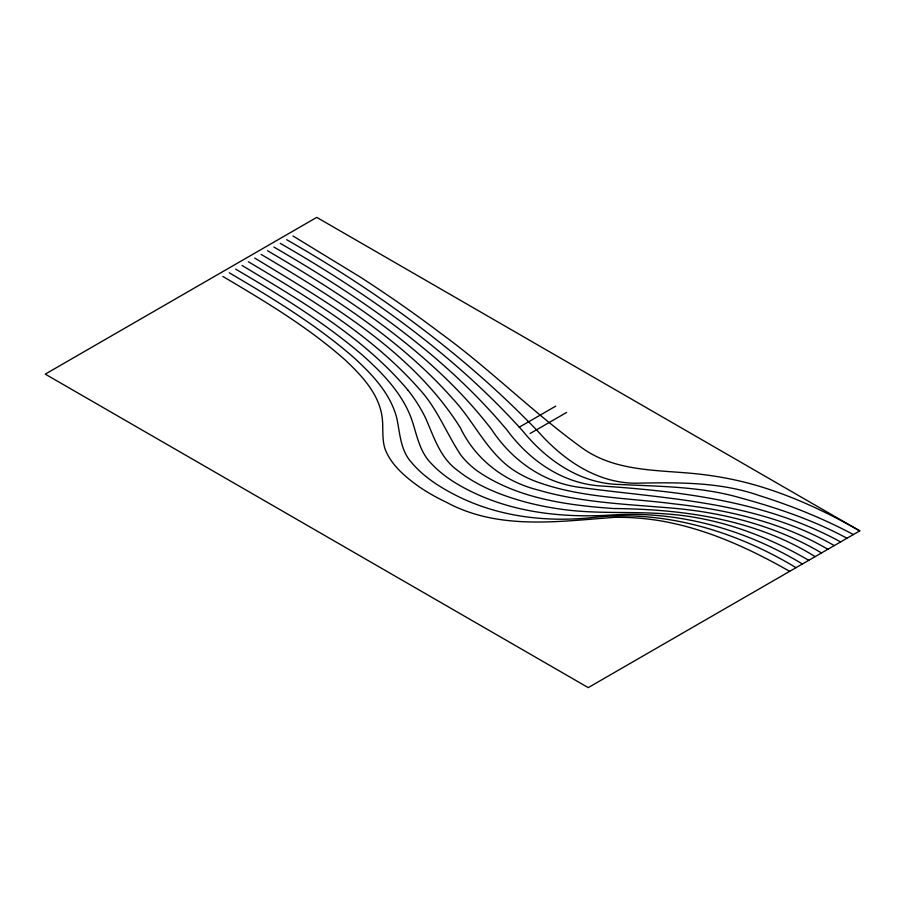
<?xml version="1.0" encoding="UTF-8"?>
<svg xmlns="http://www.w3.org/2000/svg" width="905" height="905" viewBox="0 0 905 905"><rect width="100%" height="100%" fill="white"/><g stroke="black" fill="none" stroke-linecap="round" stroke-linejoin="round"><path stroke-width="1.36" d="M519.21 427.217L555.738 406.141M530.104 433.506L566.632 412.42M859.75 530.873L588.25 687.619L45.25 374.127L316.75 217.381L859.75 530.873C825.032 511.031 788.47 493.972 749.759 483.553A221.861 128.091 0 0 0 700.402 474.243C659.983 469.559 615.513 472.761 581.033 447.161C532.106 411.73 489.345 368.527 440.407 333.04A1645.799 950.193 0 0 0 360.416 277.168L293.005 236.001M815.145 556.632C754.962 519.097 683.456 509.176 613.861 508.531C566.847 505.284 517.253 498.44 477.546 471.12A131.745 76.065 0 0 1 460.6 454.751C446.301 433.076 437.047 408.144 419.128 388.845C371.706 335.235 309.205 298.107 248.4 261.76M808.765 560.308C765.698 535.217 717.654 517.637 667.686 514.063C632.12 511.087 596.225 514.334 560.806 509.153A193.817 111.903 0 0 1 527.83 502.671C502.761 496.042 477.806 486.551 457.342 470.238C440.068 457.76 433.925 436.889 425.712 418.348A329.782 190.389 0 0 0 407.748 389.885M802.396 563.985C745.313 529.515 678.693 510.511 611.814 515.002C566.145 517.875 519.21 513.395 477.139 494.322C460.385 486.698 444.106 477.195 431.414 463.654C419.106 451.38 416.719 433.676 411.187 417.997C401.65 392.793 382.385 372.939 362.645 355.292C323.696 321.909 279.769 295.019 235.651 269.124M796.027 567.661C735.471 531.122 664.474 509.594 593.397 517.434C546.925 522.558 498.768 516.936 456.674 495.725C439.943 487.286 423.687 476.958 411.526 462.478C400.259 450.192 400.055 433.009 396.673 417.658C390.247 393.256 372.091 374.353 354.036 357.747C315.992 324.59 272.643 298.311 229.282 272.801M789.646 571.349C749.77 548.588 707.235 529.097 661.747 521.054A152.493 88.034 0 0 0 614.88 517.321C558.453 521.393 498.61 530.556 446.312 502.218A206.487 119.211 0 0 1 417.952 485.94C404.558 476.211 391.051 464.763 384.998 448.869C381.74 438.642 383.505 427.805 382.159 417.307C379.037 393.89 361.864 375.756 345.427 360.201C308.3 327.259 265.504 301.614 222.901 276.478M840.632 541.914C767.01 501.732 682.28 491.313 599.879 485.906C561.756 483.123 529.187 460.091 506.981 429.999C442.986 353.572 359.455 296.693 273.887 247.042M834.263 545.591C756.795 501.076 665.594 499.074 579.426 487.309C542.751 482.467 511.495 459.763 491.449 429.275C432.409 352.746 349.862 299.069 267.518 250.719M827.883 549.267C781.117 521.947 727.405 509.719 674.033 503.87C626.961 497.75 578.024 497.874 533.215 480.442A115.851 66.891 0 0 1 510.974 468.371C485.985 450.226 473.462 420.61 452.557 398.528C399.173 338.221 329.827 295.064 261.138 254.407M821.514 552.955C774.737 525.239 720.98 511.698 667.087 507.705C623.998 504.085 580.263 502.32 538.509 490.114C504.696 481.788 475.442 459.435 460.385 427.805C412.047 350.97 330.37 304.023 254.769 258.083M847.001 538.237C813.572 520.228 777.327 507.909 740.765 497.976C701.624 486.471 660.695 486.517 620.344 484.503C580.761 484.005 546.722 460.532 522.524 430.735C453.778 354.319 368.969 294.385 280.256 243.366M853.381 534.55C823.346 518.565 791.626 505.759 759.193 495.544C721.115 482.195 680.583 482.399 640.797 483.1C599.8 485.137 564.143 461.052 538.056 431.47C464.74 355.009 378.437 292.123 286.636 239.689M242.02 265.437C301.026 301.048 362.792 336.479 407.748 389.885"/></g></svg>
